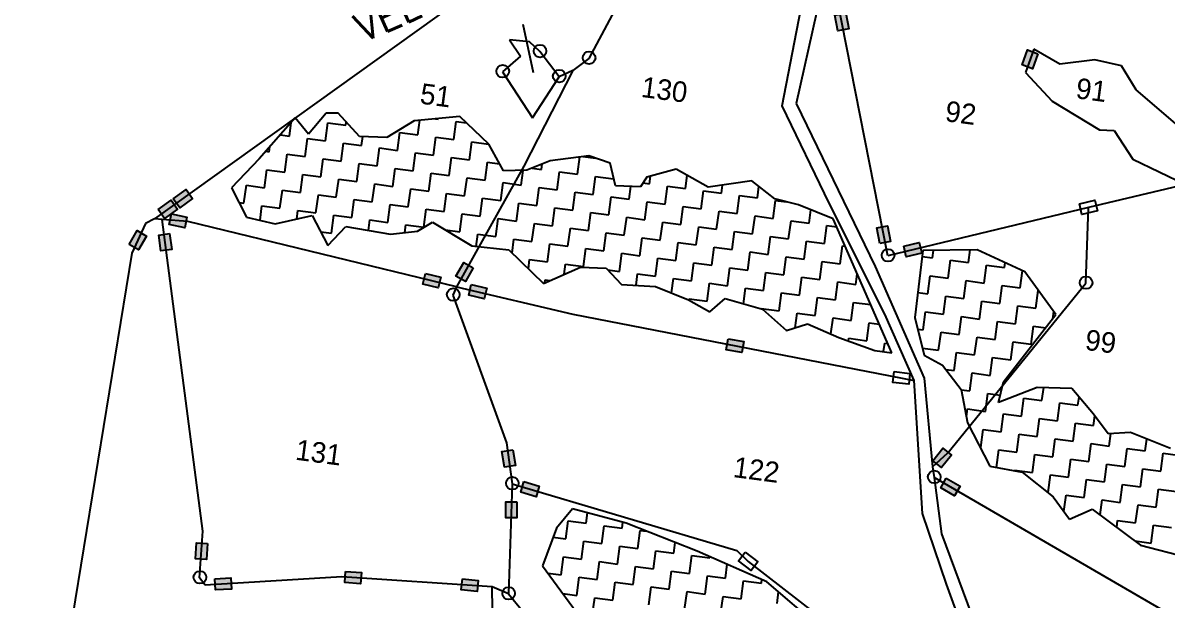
# Model space of a CAD drawing. Header units: metres. Extents: x 291537 to 296393, y 1982960 to 1986703.
# Drawn here: x 292010 to 293040, y 1984887 to 1985406 of the extents above; entities that cross this region are included whole.
import ezdxf

# ---------------------------------------------------------------- set-up
doc = ezdxf.new("R2010")
doc.units = ezdxf.units.M
for name, color, linetype in [('POLY_HATCH', 12, 'Continuous'), ('POLY_PARCEL', 6, 'Continuous'), ('POLY_ROAD', 30, 'Continuous'), ('SYM_STONE', 1, 'Continuous'), ('TEXT_MAPOUT', 7, 'Continuous'), ('TEXT_PARCEL', 7, 'Continuous'), ('V_BOUND_LINE', 7, 'Continuous')]:
    doc.layers.add(name, color=color, linetype=linetype)
doc.styles.get("Standard").update_dxf_attribs({"font": 'simplex.shx'})
doc.styles.add('TEXT_MAP', font='')
doc.styles.get('TEXT_MAP').set_extended_font_data('Kruti Dev 050')
doc.dimstyles.get("Standard").update_dxf_attribs({"dimtxt": 0.18, "dimasz": 0.18, "dimexe": 0.18, "dimexo": 0.0625, "dimgap": 0.09, "dimtad": 0, "dimtih": 1, "dimtoh": 1, "dimdec": 4, "dimzin": 0, "dimdsep": 46, "dimtxsty": 'Standard', "dimcen": 0.09, "dimadec": 0, "dimazin": 0, "dimtfac": 1, "dimtdec": 4, "dimtofl": 0, "dimtmove": 0, "dimatfit": 3, "dimfxl": 1, "dimtolj": 1, "dimtzin": 0, "dimarcsym": 0})

msp = doc.modelspace()

# ---------------------------------------------------------------- hatches: boundary and pattern name
for points in [[(292743.5, 1985399.2), (292753.3, 1985401.1), (292750.5, 1985415.2), (292740.8, 1985413.3)], [(292909.2, 1985368.6), (292918.5, 1985365.2), (292923.4, 1985378.7), (292914, 1985382.1)], [(292162.8, 1985248.5), (292157, 1985256.5), (292145.4, 1985248.2), (292151.2, 1985240.1)], [(292149.2, 1985238.7), (292143.4, 1985246.8), (292131.7, 1985238.4), (292137.5, 1985230.4)], [(292155.7, 1985222), (292157.7, 1985231.7), (292143.7, 1985234.6), (292141.7, 1985224.9)], [(292788.1, 1985223.8), (292778.4, 1985221.9), (292781.2, 1985207.9), (292790.9, 1985209.8)], [(292121.4, 1985214.5), (292112.8, 1985219.5), (292105.6, 1985207.1), (292114.1, 1985202.1)], [(292134.1, 1985201.3), (292144, 1985202.6), (292142.1, 1985216.8), (292132.3, 1985215.5)], [(292819, 1985199.1), (292816.6, 1985208.8), (292802.7, 1985205.4), (292805, 1985195.8)], [(292399.7, 1985178.6), (292408.4, 1985173.7), (292415.4, 1985186.2), (292406.8, 1985191)], [(292383.9, 1985168), (292386.2, 1985177.6), (292372.3, 1985181), (292370, 1985171.3)], [(292425.2, 1985158.2), (292427.5, 1985167.8), (292413.6, 1985171.1), (292411.3, 1985161.4)], [(292657, 1985110), (292658.7, 1985119.8), (292644.6, 1985122.2), (292642.9, 1985112.4)], [(292443.4, 1985006.7), (292453.2, 1985008.3), (292450.9, 1985022.4), (292441.1, 1985020.8)], [(292845.7, 1985017.4), (292838, 1985023.7), (292829, 1985012.5), (292836.7, 1985006.3)], [(292471.8, 1984980.1), (292474.7, 1984989.6), (292460.9, 1984993.7), (292458.1, 1984984.2)], [(292848.4, 1984981), (292853.4, 1984989.6), (292841, 1984996.8), (292836, 1984988.2)], [(292444.5, 1984961.1), (292454.4, 1984961.1), (292454.4, 1984975.5), (292444.5, 1984975.5)], [(292165.3, 1984924.2), (292175.2, 1984923.6), (292176.1, 1984937.9), (292166.2, 1984938.5)], [(292197.8, 1984897.1), (292197.2, 1984907), (292182.9, 1984906.2), (292183.5, 1984896.3)], [(292314, 1984901.9), (292314.7, 1984911.8), (292300.4, 1984912.7), (292299.7, 1984902.9)], [(292418.8, 1984894.8), (292419.8, 1984904.6), (292405.6, 1984906.1), (292404.5, 1984896.3)]]:
    msp.add_hatch(color=256).paths.add_polyline_path(points)

# ---------------------------------------------------------------- linework, layer by layer
for points in [[(292750.5, 1985415.2), (292753.3, 1985401.1), (292743.5, 1985399.2), (292740.8, 1985413.3)], [(292923.4, 1985378.7), (292918.5, 1985365.2), (292909.2, 1985368.6), (292914, 1985382.1)], [(292145.4, 1985248.2), (292157, 1985256.5), (292162.8, 1985248.5), (292151.2, 1985240.1)], [(292131.7, 1985238.4), (292143.4, 1985246.8), (292149.2, 1985238.7), (292137.5, 1985230.4)], [(292960.7, 1985243.6), (292974.6, 1985246.9), (292976.9, 1985237.3), (292962.9, 1985234)], [(292143.7, 1985234.6), (292157.7, 1985231.7), (292155.7, 1985222), (292141.7, 1985224.9)], [(292781.2, 1985207.9), (292778.4, 1985221.9), (292788.1, 1985223.8), (292790.9, 1985209.8)], [(292105.6, 1985207.1), (292112.8, 1985219.5), (292121.4, 1985214.5), (292114.1, 1985202.1)], [(292142.1, 1985216.8), (292144, 1985202.6), (292134.1, 1985201.3), (292132.3, 1985215.5)], [(292802.7, 1985205.4), (292816.6, 1985208.8), (292819, 1985199.1), (292805, 1985195.8)], [(292415.4, 1985186.2), (292408.4, 1985173.7), (292399.7, 1985178.6), (292406.8, 1985191)], [(292372.3, 1985181), (292386.2, 1985177.6), (292383.9, 1985168), (292370, 1985171.3)], [(292413.6, 1985171.1), (292427.5, 1985167.8), (292425.2, 1985158.2), (292411.3, 1985161.4)], [(292644.6, 1985122.2), (292658.7, 1985119.8), (292657, 1985110), (292642.9, 1985112.4)], [(292794.1, 1985092.7), (292808.3, 1985091.1), (292807.2, 1985081.3), (292792.9, 1985082.9)], [(292450.9, 1985022.4), (292453.2, 1985008.3), (292443.4, 1985006.7), (292441.1, 1985020.8)], [(292829, 1985012.5), (292838, 1985023.7), (292845.7, 1985017.4), (292836.7, 1985006.3)], [(292460.9, 1984993.7), (292474.7, 1984989.6), (292471.8, 1984980.1), (292458.1, 1984984.2)], [(292841, 1984996.8), (292853.4, 1984989.6), (292848.4, 1984981), (292836, 1984988.2)], [(292454.4, 1984975.5), (292454.4, 1984961.1), (292444.5, 1984961.1), (292444.5, 1984975.5)], [(292176.1, 1984937.9), (292175.2, 1984923.6), (292165.3, 1984924.2), (292166.2, 1984938.5)], [(292660.1, 1984930.2), (292671.4, 1984921.5), (292665.4, 1984913.7), (292654, 1984922.4)], [(292182.9, 1984906.2), (292197.2, 1984907), (292197.8, 1984897.1), (292183.5, 1984896.3)], [(292300.4, 1984912.7), (292314.7, 1984911.8), (292314, 1984901.9), (292299.7, 1984902.9)], [(292405.6, 1984906.1), (292419.8, 1984904.6), (292418.8, 1984894.8), (292404.5, 1984896.3)]]:
    msp.add_lwpolyline(points, close=True)
at = {"layer": 'POLY_HATCH'}
for p, q in [((292255.2, 1985320.9), (292222.7, 1985284)), ((292267, 1985306.3), (292255.2, 1985320.9)), ((292282.9, 1985325.3), (292267, 1985306.3)), ((292293.8, 1985325.1), (292282.9, 1985325.3)), ((292313.1, 1985304.3), (292293.8, 1985325.1)), ((292362.1, 1985318.3), (292337.5, 1985303.3)), ((292403.2, 1985322.3), (292362.1, 1985318.3)), ((292429.3, 1985297.2), (292403.2, 1985322.3)), ((292337.5, 1985303.3), (292313.1, 1985304.3)), ((292442.4, 1985273.4), (292429.3, 1985297.2)), ((292519.2, 1985286.8), (292484.4, 1985282.4)), ((292538.5, 1985280.1), (292519.2, 1985286.8)), ((292222.7, 1985284), (292197.7, 1985258)), ((292484.4, 1985282.4), (292463.6, 1985273.8)), ((292543.3, 1985259.8), (292538.5, 1985280.1)), ((292463.6, 1985273.8), (292442.4, 1985273.4)), ((292571.6, 1985267.7), (292565.8, 1985259)), ((292598, 1985274.7), (292571.6, 1985267.7)), ((292626.7, 1985258.5), (292598, 1985274.7)), ((292197.7, 1985258), (292211.4, 1985231.6)), ((292565.8, 1985259), (292543.3, 1985259.8)), ((292666.1, 1985264.2), (292626.7, 1985258.5)), ((292686.6, 1985248.1), (292666.1, 1985264.2)), ((292707.9, 1985242.6), (292686.6, 1985248.1)), ((292739.3, 1985230.2), (292707.9, 1985242.6)), ((292211.4, 1985231.6), (292237.1, 1985225.6)), ((292237.1, 1985225.6), (292270.4, 1985233)), ((292270.4, 1985233), (292284.6, 1985206.2)), ((292365.2, 1985219), (292378.7, 1985227.2)), ((292378.7, 1985227.2), (292414, 1985205.8)), ((292791.9, 1985109.7), (292739.3, 1985230.2)), ((292284.6, 1985206.2), (292300.7, 1985223.2)), ((292300.7, 1985223.2), (292340.8, 1985216.2)), ((292340.8, 1985216.2), (292365.2, 1985219)), ((292414, 1985205.8), (292447.3, 1985202.1)), ((292447.3, 1985202.1), (292478.5, 1985172)), ((292820, 1985201.5), (292812.8, 1985141.3)), ((292868.8, 1985202.3), (292820, 1985201.5)), ((292911.5, 1985182.4), (292868.8, 1985202.3)), ((292478.5, 1985172), (292511.8, 1985186.8)), ((292511.8, 1985186.8), (292534.8, 1985185.9)), ((292534.8, 1985185.9), (292548.6, 1985171.2)), ((292939.6, 1985144), (292911.5, 1985182.4)), ((292548.6, 1985171.2), (292579.2, 1985169.4)), ((292579.2, 1985169.4), (292609, 1985157.4)), ((292609, 1985157.4), (292628.2, 1985146.4)), ((292628.2, 1985146.4), (292642.1, 1985158.4)), ((292642.1, 1985158.4), (292675.6, 1985148.9)), ((292675.6, 1985148.9), (292697.1, 1985129.7)), ((292892.4, 1985083.5), (292939.6, 1985144)), ((292697.1, 1985129.7), (292716.1, 1985135.7)), ((292716.1, 1985135.7), (292744.4, 1985123.5)), ((292812.8, 1985141.3), (292821, 1985107.4)), ((292744.4, 1985123.5), (292776.6, 1985111.7)), ((292776.6, 1985111.7), (292791.9, 1985109.7)), ((292821, 1985107.4), (292837.6, 1985098.5)), ((292837.6, 1985098.5), (292854.4, 1985076.5)), ((292888.1, 1985064.8), (292892.4, 1985083.5)), ((292854.4, 1985076.5), (292860.2, 1985046.5)), ((292922.7, 1985078.5), (292888.1, 1985064.8)), ((292953.8, 1985077.6), (292922.7, 1985078.5)), ((292973.5, 1985054.3), (292953.8, 1985077.6)), ((292986.5, 1985036.8), (292973.5, 1985054.3)), ((292860.2, 1985046.5), (292880.3, 1985007.6)), ((293006.8, 1985037.9), (292986.5, 1985036.8)), ((293042.7, 1985023.4), (293006.8, 1985037.9)), ((292880.3, 1985007.6), (292909.3, 1985002.1)), ((292909.3, 1985002.1), (292937.2, 1984980.1)), ((292937.2, 1984980.1), (292951.8, 1984960)), ((292504.7, 1984969.1), (292490.1, 1984951.8)), ((292553, 1984956.3), (292504.7, 1984969.1)), ((292951.8, 1984960), (292972.2, 1984969)), ((292972.2, 1984969), (293015.7, 1984936.5)), ((292616.8, 1984931.2), (292553, 1984956.3)), ((292490.1, 1984951.8), (292477.5, 1984918)), ((293015.7, 1984936.5), (293057.5, 1984925.7)), ((292679.4, 1984903.7), (292616.8, 1984931.2)), ((292477.5, 1984918), (292521.3, 1984858.8)), ((292735.8, 1984855.7), (292679.4, 1984903.7))]:
    msp.add_line(p, q, dxfattribs=at)
at = {"layer": 'POLY_HATCH', "linetype": 'Continuous'}
for p, q in [((292250, 1985304.6), (292251.6, 1985316.8)), ((292254.8, 1985320.4), (292255.6, 1985320.3)), ((292282.4, 1985300.3), (292284.5, 1985316.5)), ((292284.5, 1985316.5), (292300.7, 1985314.3)), ((292300.7, 1985314.3), (292301.1, 1985317.2)), ((292365.5, 1985305.8), (292367.2, 1985318.8)), ((292381.3, 1985320.1), (292383.8, 1985319.8)), ((292383.8, 1985319.8), (292383.9, 1985320.4)), ((292397.9, 1985301.5), (292400, 1985317.7)), ((292400, 1985317.7), (292409.3, 1985316.4)), ((292347.2, 1985291.7), (292349.3, 1985307.9)), ((292349.3, 1985307.9), (292365.5, 1985305.8)), ((292241.8, 1985305.7), (292250, 1985304.6)), ((292264, 1985286.2), (292266.2, 1985302.4)), ((292266.2, 1985302.4), (292282.4, 1985300.3)), ((292296.4, 1985281.9), (292298.6, 1985298.1)), ((292298.6, 1985298.1), (292314.8, 1985296)), ((292314.8, 1985296), (292315.9, 1985304.2)), ((292379.5, 1985287.4), (292381.7, 1985303.6)), ((292381.7, 1985303.6), (292397.9, 1985301.5)), ((292411.9, 1985283.1), (292414.1, 1985299.3)), ((292414.1, 1985299.3), (292429.2, 1985297.3)), ((292228.8, 1985290.9), (292231.7, 1985290.5)), ((292231.7, 1985290.5), (292232.2, 1985294.8)), ((292245.7, 1985272.2), (292247.9, 1985288.4)), ((292247.9, 1985288.4), (292264, 1985286.2)), ((292328.8, 1985277.7), (292331, 1985293.9)), ((292331, 1985293.9), (292347.2, 1985291.7)), ((292361.2, 1985273.4), (292363.3, 1985289.6)), ((292363.3, 1985289.6), (292379.5, 1985287.4)), ((292509.1, 1985270.3), (292511.1, 1985285.8)), ((292513.9, 1985286.1), (292525.6, 1985284.6)), ((292278.1, 1985267.9), (292280.2, 1985284.1)), ((292280.2, 1985284.1), (292296.4, 1985281.9)), ((292310.5, 1985263.6), (292312.6, 1985279.8)), ((292312.6, 1985279.8), (292328.8, 1985277.7)), ((292342.9, 1985259.3), (292345, 1985275.5)), ((292345, 1985275.5), (292361.2, 1985273.4)), ((292393.6, 1985269.1), (292395.7, 1985285.3)), ((292395.7, 1985285.3), (292411.9, 1985283.1)), ((292426, 1985264.8), (292428.1, 1985281)), ((292428.1, 1985281), (292439, 1985279.6)), ((292468.2, 1985275.7), (292476.7, 1985274.6)), ((292476.7, 1985274.6), (292477.4, 1985279.5)), ((292227.4, 1985258.1), (292229.5, 1985274.3)), ((292229.5, 1985274.3), (292245.7, 1985272.2)), ((292259.8, 1985253.8), (292261.9, 1985270)), ((292261.9, 1985270), (292278.1, 1985267.9)), ((292292.1, 1985249.6), (292294.3, 1985265.8)), ((292294.3, 1985265.8), (292310.5, 1985263.6)), ((292375.3, 1985255), (292377.4, 1985271.2)), ((292377.4, 1985271.2), (292393.6, 1985269.1)), ((292407.6, 1985250.8), (292409.8, 1985266.9)), ((292409.8, 1985266.9), (292426, 1985264.8)), ((292458.4, 1985260.5), (292460.1, 1985273.7)), ((292490.8, 1985256.2), (292492.9, 1985272.4)), ((292492.9, 1985272.4), (292509.1, 1985270.3)), ((292523.1, 1985251.9), (292525.3, 1985268.1)), ((292525.3, 1985268.1), (292541.5, 1985266)), ((292541.5, 1985266), (292541.6, 1985267)), ((292573.9, 1985261.7), (292574.8, 1985268.6)), ((292606.2, 1985257.4), (292607.8, 1985269.1)), ((292209, 1985244.1), (292211.2, 1985260.3)), ((292211.2, 1985260.3), (292227.4, 1985258.1)), ((292241.4, 1985239.8), (292243.6, 1985256)), ((292243.6, 1985256), (292259.8, 1985253.8)), ((292324.5, 1985245.3), (292326.7, 1985261.5)), ((292326.7, 1985261.5), (292342.9, 1985259.3)), ((292356.9, 1985241), (292359.1, 1985257.2)), ((292359.1, 1985257.2), (292375.3, 1985255)), ((292440, 1985246.5), (292442.2, 1985262.7)), ((292442.2, 1985262.7), (292458.4, 1985260.5)), ((292472.4, 1985242.2), (292474.6, 1985258.4)), ((292474.6, 1985258.4), (292490.8, 1985256.2)), ((292555.5, 1985247.7), (292557.1, 1985259.3)), ((292568.1, 1985262.5), (292573.9, 1985261.7)), ((292587.9, 1985243.4), (292590.1, 1985259.6)), ((292590.1, 1985259.6), (292606.2, 1985257.4)), ((292620.3, 1985239.1), (292622.4, 1985255.3)), ((292622.4, 1985255.3), (292638.6, 1985253.1)), ((292638.6, 1985253.1), (292639.6, 1985260.4)), ((292671, 1985248.9), (292672.4, 1985259.3)), ((292204.6, 1985244.7), (292209, 1985244.1)), ((292273.8, 1985235.5), (292276, 1985251.7)), ((292276, 1985251.7), (292292.1, 1985249.6)), ((292306.2, 1985231.2), (292308.3, 1985247.4)), ((292308.3, 1985247.4), (292324.5, 1985245.3)), ((292389.3, 1985236.7), (292391.4, 1985252.9)), ((292391.4, 1985252.9), (292407.6, 1985250.8)), ((292421.7, 1985232.4), (292423.8, 1985248.6)), ((292423.8, 1985248.6), (292440, 1985246.5)), ((292454.1, 1985228.1), (292456.2, 1985244.3)), ((292456.2, 1985244.3), (292472.4, 1985242.2)), ((292504.8, 1985237.9), (292506.9, 1985254.1)), ((292506.9, 1985254.1), (292523.1, 1985251.9)), ((292537.2, 1985233.6), (292539.3, 1985249.8)), ((292539.3, 1985249.8), (292555.5, 1985247.7)), ((292569.6, 1985229.3), (292571.7, 1985245.5)), ((292571.7, 1985245.5), (292587.9, 1985243.4)), ((292652.7, 1985234.8), (292654.8, 1985251)), ((292654.8, 1985251), (292671, 1985248.9)), ((292685.1, 1985230.5), (292687.2, 1985246.7)), ((292687.2, 1985246.7), (292697.2, 1985245.4)), ((292223.5, 1985228.8), (292225.2, 1985241.9)), ((292225.2, 1985241.9), (292241.4, 1985239.8)), ((292256.6, 1985229.9), (292257.6, 1985237.7)), ((292257.6, 1985237.7), (292273.8, 1985235.5)), ((292338.6, 1985226.9), (292340.7, 1985243.1)), ((292340.7, 1985243.1), (292356.9, 1985241)), ((292371, 1985222.7), (292373.1, 1985238.8)), ((292373.1, 1985238.8), (292389.3, 1985236.7)), ((292403.4, 1985218.4), (292405.5, 1985234.6)), ((292405.5, 1985234.6), (292421.7, 1985232.4)), ((292486.5, 1985223.8), (292488.6, 1985240)), ((292488.6, 1985240), (292504.8, 1985237.9)), ((292518.9, 1985219.6), (292521, 1985235.8)), ((292521, 1985235.8), (292537.2, 1985233.6)), ((292602, 1985225), (292604.1, 1985241.2)), ((292604.1, 1985241.2), (292620.3, 1985239.1)), ((292634.3, 1985220.8), (292636.5, 1985237)), ((292636.5, 1985237), (292652.7, 1985234.8)), ((292717.5, 1985226.2), (292719, 1985238.2)), ((292287.9, 1985217.2), (292290, 1985233.4)), ((292290, 1985233.4), (292306.2, 1985231.2)), ((292321.1, 1985219.6), (292322.4, 1985229.1)), ((292322.4, 1985229.1), (292338.6, 1985226.9)), ((292353.8, 1985217.7), (292354.8, 1985224.8)), ((292354.8, 1985224.8), (292371, 1985222.7)), ((292435.7, 1985214.1), (292437.9, 1985230.3)), ((292437.9, 1985230.3), (292454.1, 1985228.1)), ((292468.1, 1985209.8), (292470.3, 1985226)), ((292470.3, 1985226), (292486.5, 1985223.8)), ((292551.2, 1985215.3), (292553.4, 1985231.5)), ((292553.4, 1985231.5), (292569.6, 1985229.3)), ((292583.6, 1985211), (292585.8, 1985227.2)), ((292585.8, 1985227.2), (292602, 1985225)), ((292666.7, 1985216.5), (292668.9, 1985232.7)), ((292668.9, 1985232.7), (292685.1, 1985230.5)), ((292699.1, 1985212.2), (292701.3, 1985228.4)), ((292701.3, 1985228.4), (292717.5, 1985226.2)), ((292731.5, 1985207.9), (292733.6, 1985224.1)), ((292733.6, 1985224.1), (292742.5, 1985222.9)), ((292278.1, 1985218.5), (292287.9, 1985217.2)), ((292390.5, 1985220.1), (292403.4, 1985218.4)), ((292418.1, 1985205.3), (292419.6, 1985216.2)), ((292419.6, 1985216.2), (292435.7, 1985214.1)), ((292500.5, 1985205.5), (292502.7, 1985221.7)), ((292502.7, 1985221.7), (292518.9, 1985219.6)), ((292532.9, 1985201.2), (292535, 1985217.4)), ((292535, 1985217.4), (292551.2, 1985215.3)), ((292616, 1985206.7), (292618.2, 1985222.9)), ((292618.2, 1985222.9), (292634.3, 1985220.8)), ((292648.4, 1985202.4), (292650.5, 1985218.6)), ((292650.5, 1985218.6), (292666.7, 1985216.5)), ((292680.8, 1985198.1), (292682.9, 1985214.3)), ((292682.9, 1985214.3), (292699.1, 1985212.2)), ((292450.3, 1985199.3), (292451.9, 1985211.9)), ((292451.9, 1985211.9), (292468.1, 1985209.8)), ((292482.2, 1985191.5), (292484.3, 1985207.7)), ((292484.3, 1985207.7), (292500.5, 1985205.5)), ((292514.6, 1985187.2), (292516.7, 1985203.4)), ((292516.7, 1985203.4), (292532.9, 1985201.2)), ((292565.3, 1985196.9), (292567.4, 1985213.1)), ((292567.4, 1985213.1), (292583.6, 1985211)), ((292597.7, 1985192.7), (292599.8, 1985208.9)), ((292599.8, 1985208.9), (292616, 1985206.7)), ((292630.1, 1985188.4), (292632.2, 1985204.6)), ((292632.2, 1985204.6), (292648.4, 1985202.4)), ((292713.2, 1985193.9), (292715.3, 1985210)), ((292715.3, 1985210), (292731.5, 1985207.9)), ((292745.6, 1985189.6), (292747.7, 1985205.8)), ((292747.7, 1985205.8), (292750.1, 1985205.4)), ((292464.9, 1985185.2), (292466, 1985193.6)), ((292466, 1985193.6), (292482.2, 1985191.5)), ((292547, 1985182.9), (292549.1, 1985199.1)), ((292549.1, 1985199.1), (292565.3, 1985196.9)), ((292579.3, 1985178.6), (292581.5, 1985194.8)), ((292581.5, 1985194.8), (292597.7, 1985192.7)), ((292662.4, 1985184.1), (292664.6, 1985200.3)), ((292664.6, 1985200.3), (292680.8, 1985198.1)), ((292694.8, 1985179.8), (292697, 1985196)), ((292697, 1985196), (292713.2, 1985193.9)), ((292819.4, 1985196.3), (292828.7, 1985195)), ((292828.7, 1985195), (292829.5, 1985201.7)), ((292842.7, 1985176.7), (292844.9, 1985192.9)), ((292844.9, 1985192.9), (292861, 1985190.8)), ((292861, 1985190.8), (292862.6, 1985202.2)), ((292497.2, 1985180.3), (292498.4, 1985189.3)), ((292498.4, 1985189.3), (292514.6, 1985187.2)), ((292536.3, 1985184.3), (292547, 1985182.9)), ((292611.7, 1985174.3), (292613.9, 1985190.5)), ((292613.9, 1985190.5), (292630.1, 1985188.4)), ((292644.1, 1985170), (292646.3, 1985186.2)), ((292646.3, 1985186.2), (292662.4, 1985184.1)), ((292727.2, 1985175.5), (292729.4, 1985191.7)), ((292729.4, 1985191.7), (292745.6, 1985189.6)), ((292875.1, 1985172.4), (292877.2, 1985188.6)), ((292877.2, 1985188.6), (292893.4, 1985186.5)), ((292893.4, 1985186.5), (292894, 1985190.6)), ((292907.5, 1985168.1), (292909.5, 1985183.3)), ((292479.7, 1985172.5), (292480, 1985175.3)), ((292480, 1985175.3), (292484.5, 1985174.7)), ((292561.8, 1985170.4), (292563.1, 1985180.7)), ((292563.1, 1985180.7), (292579.3, 1985178.6)), ((292593.8, 1985163.5), (292595.5, 1985176.5)), ((292595.5, 1985176.5), (292611.7, 1985174.3)), ((292676.5, 1985165.8), (292678.6, 1985181.9)), ((292678.6, 1985181.9), (292694.8, 1985179.8)), ((292708.9, 1985161.5), (292711, 1985177.7)), ((292711, 1985177.7), (292727.2, 1985175.5)), ((292741.3, 1985157.2), (292743.4, 1985173.4)), ((292743.4, 1985173.4), (292759.6, 1985171.2)), ((292759.6, 1985171.2), (292760.9, 1985180.8)), ((292824.4, 1985162.7), (292826.5, 1985178.9)), ((292826.5, 1985178.9), (292842.7, 1985176.7)), ((292856.8, 1985158.4), (292858.9, 1985174.6)), ((292858.9, 1985174.6), (292875.1, 1985172.4)), ((292625.8, 1985156), (292627.9, 1985172.2)), ((292627.9, 1985172.2), (292644.1, 1985170)), ((292658.4, 1985153.7), (292660.3, 1985167.9)), ((292660.3, 1985167.9), (292676.5, 1985165.8)), ((292690.5, 1985147.4), (292692.7, 1985163.6)), ((292692.7, 1985163.6), (292708.9, 1985161.5)), ((292815.5, 1985163.8), (292824.4, 1985162.7)), ((292889.2, 1985154.1), (292891.3, 1985170.3)), ((292891.3, 1985170.3), (292907.5, 1985168.1)), ((292921.5, 1985149.8), (292923.6, 1985165.8)), ((292609.5, 1985157.2), (292609.6, 1985158.1)), ((292609.6, 1985158.1), (292625.8, 1985156)), ((292722.9, 1985143.1), (292725.1, 1985159.3)), ((292725.1, 1985159.3), (292741.3, 1985157.2)), ((292755.3, 1985138.8), (292757.5, 1985155)), ((292757.5, 1985155), (292773, 1985153)), ((292838.4, 1985144.3), (292840.6, 1985160.5)), ((292840.6, 1985160.5), (292856.8, 1985158.4)), ((292870.8, 1985140), (292873, 1985156.2)), ((292873, 1985156.2), (292889.2, 1985154.1)), ((292903.2, 1985135.8), (292905.3, 1985151.9)), ((292905.3, 1985151.9), (292921.5, 1985149.8)), ((292674.3, 1985149.2), (292674.4, 1985149.6)), ((292674.4, 1985149.6), (292690.5, 1985147.4)), ((292705, 1985132.2), (292706.7, 1985145.3)), ((292706.7, 1985145.3), (292722.9, 1985143.1)), ((292820.1, 1985130.3), (292822.2, 1985146.5)), ((292822.2, 1985146.5), (292838.4, 1985144.3)), ((292852.5, 1985126), (292854.6, 1985142.2)), ((292854.6, 1985142.2), (292870.8, 1985140)), ((292936.8, 1985140.3), (292937.6, 1985146.7)), ((292737.2, 1985126.6), (292739.1, 1985141)), ((292739.1, 1985141), (292755.3, 1985138.8)), ((292769.4, 1985120.5), (292771.5, 1985136.7)), ((292771.5, 1985136.7), (292780.6, 1985135.5)), ((292884.9, 1985121.7), (292887, 1985137.9)), ((292887, 1985137.9), (292903.2, 1985135.8)), ((292917.3, 1985117.4), (292919.4, 1985133.6)), ((292919.4, 1985133.6), (292930.4, 1985132.2)), ((292696.7, 1985130.1), (292697.9, 1985130)), ((292752.9, 1985120.4), (292753.2, 1985122.7)), ((292753.2, 1985122.7), (292769.4, 1985120.5)), ((292815.3, 1985130.9), (292820.1, 1985130.3)), ((292834.1, 1985111.9), (292836.3, 1985128.1)), ((292836.3, 1985128.1), (292852.5, 1985126)), ((292866.5, 1985107.7), (292868.7, 1985123.8)), ((292868.7, 1985123.8), (292884.9, 1985121.7)), ((292784.5, 1985110.7), (292785.6, 1985118.4)), ((292785.6, 1985118.4), (292788.2, 1985118)), ((292819.5, 1985113.9), (292834.1, 1985111.9)), ((292898.9, 1985103.4), (292901.1, 1985119.6)), ((292901.1, 1985119.6), (292917.3, 1985117.4)), ((292848.2, 1985093.6), (292850.3, 1985109.8)), ((292850.3, 1985109.8), (292866.5, 1985107.7)), ((292880.6, 1985089.3), (292882.7, 1985105.5)), ((292882.7, 1985105.5), (292898.9, 1985103.4)), ((292840.6, 1985094.6), (292848.2, 1985093.6)), ((292862.2, 1985075.3), (292864.4, 1985091.5)), ((292864.4, 1985091.5), (292880.6, 1985089.3)), ((292854.5, 1985076.3), (292862.2, 1985075.3)), ((292876.3, 1985056.9), (292878.4, 1985073.1)), ((292878.4, 1985073.1), (292889.7, 1985071.6)), ((292927, 1985066.7), (292928.6, 1985078.3)), ((292959.4, 1985062.4), (292960.4, 1985069.8)), ((292859.2, 1985052), (292860.1, 1985059.1)), ((292860.1, 1985059.1), (292876.3, 1985056.9)), ((292908.7, 1985052.6), (292910.8, 1985068.8)), ((292910.8, 1985068.8), (292927, 1985066.7)), ((292941.1, 1985048.4), (292943.2, 1985064.6)), ((292943.2, 1985064.6), (292959.4, 1985062.4)), ((292890.3, 1985038.6), (292892.5, 1985054.8)), ((292892.5, 1985054.8), (292908.7, 1985052.6)), ((292922.7, 1985034.3), (292924.9, 1985050.5)), ((292924.9, 1985050.5), (292941.1, 1985048.4)), ((292973.5, 1985044.1), (292974.6, 1985052.8)), ((292872, 1985024.5), (292874.2, 1985040.7)), ((292874.2, 1985040.7), (292890.3, 1985038.6)), ((292955.1, 1985030), (292957.3, 1985046.2)), ((292957.3, 1985046.2), (292973.5, 1985044.1)), ((292904.4, 1985020.3), (292906.5, 1985036.5)), ((292906.5, 1985036.5), (292922.7, 1985034.3)), ((292936.8, 1985016), (292938.9, 1985032.2)), ((292938.9, 1985032.2), (292955.1, 1985030)), ((292987.5, 1985025.7), (292989, 1985037)), ((293019.9, 1985021.5), (293021.3, 1985032)), ((292871.6, 1985024.6), (292872, 1985024.5)), ((292886.1, 1985006.5), (292888.2, 1985022.4)), ((292888.2, 1985022.4), (292904.4, 1985020.3)), ((292918.4, 1985001.9), (292920.6, 1985018.1)), ((292920.6, 1985018.1), (292936.8, 1985016)), ((292969.2, 1985011.7), (292971.3, 1985027.9)), ((292971.3, 1985027.9), (292987.5, 1985025.7)), ((293001.6, 1985007.4), (293003.7, 1985023.6)), ((293003.7, 1985023.6), (293019.9, 1985021.5)), ((293033.9, 1985003.1), (293036.1, 1985019.3)), ((293036.1, 1985019.3), (293049.2, 1985017.6)), ((292950.8, 1984997.6), (292953, 1985013.8)), ((292953, 1985013.8), (292969.2, 1985011.7)), ((292983.2, 1984993.4), (292985.4, 1985009.5)), ((292985.4, 1985009.5), (293001.6, 1985007.4)), ((292902.2, 1985003.4), (292902.3, 1985004.1)), ((292902.3, 1985004.1), (292918.4, 1985001.9)), ((292932.5, 1984983.8), (292934.6, 1984999.8)), ((292934.6, 1984999.8), (292950.8, 1984997.6)), ((293015.6, 1984989.1), (293017.7, 1985005.3)), ((293017.7, 1985005.3), (293033.9, 1985003.1)), ((292964.9, 1984979.3), (292967, 1984995.5)), ((292967, 1984995.5), (292983.2, 1984993.4)), ((292997.3, 1984975), (292999.4, 1984991.2)), ((292999.4, 1984991.2), (293015.6, 1984989.1)), ((293029.7, 1984970.7), (293031.8, 1984986.9)), ((293031.8, 1984986.9), (293048, 1984984.8)), ((292946.8, 1984966.9), (292948.7, 1984981.4)), ((292948.7, 1984981.4), (292964.9, 1984979.3)), ((292979.3, 1984963.7), (292981.1, 1984977.2)), ((292981.1, 1984977.2), (292997.3, 1984975)), ((293011.3, 1984956.7), (293013.5, 1984972.9)), ((293013.5, 1984972.9), (293029.7, 1984970.7)), ((292498.6, 1984942.1), (292500.8, 1984958.3)), ((292500.8, 1984958.3), (292517, 1984956.2)), ((292517, 1984956.2), (292518.2, 1984965.5)), ((292549.3, 1984951.9), (292550, 1984957.1)), ((292994.3, 1984952.5), (292995.1, 1984958.8)), ((292995.1, 1984958.8), (293011.3, 1984956.7)), ((292531, 1984937.9), (292533.2, 1984954)), ((292533.2, 1984954), (292549.3, 1984951.9)), ((292563.4, 1984933.6), (292565.5, 1984949.8)), ((292565.5, 1984949.8), (292571.6, 1984949)), ((293025.4, 1984938.3), (293027.5, 1984954.5)), ((293027.5, 1984954.5), (293043.7, 1984952.4)), ((292487, 1984943.7), (292498.6, 1984942.1)), ((292512.7, 1984923.8), (292514.8, 1984940)), ((292514.8, 1984940), (292531, 1984937.9)), ((292545.1, 1984919.5), (292547.2, 1984935.7)), ((292547.2, 1984935.7), (292563.4, 1984933.6)), ((292595.8, 1984929.3), (292597.1, 1984938.9)), ((293010.6, 1984940.3), (293025.4, 1984938.3)), ((292494.3, 1984909.8), (292496.5, 1984925.9)), ((292496.5, 1984925.9), (292512.7, 1984923.8)), ((292577.4, 1984915.2), (292579.6, 1984931.4)), ((292579.6, 1984931.4), (292595.8, 1984929.3)), ((292609.8, 1984910.9), (292612, 1984927.1)), ((292612, 1984927.1), (292628.2, 1984925)), ((292628.2, 1984925), (292628.3, 1984926.1)), ((292526.7, 1984905.5), (292528.9, 1984921.7)), ((292528.9, 1984921.7), (292545.1, 1984919.5)), ((292559.1, 1984901.2), (292561.3, 1984917.4)), ((292561.3, 1984917.4), (292577.4, 1984915.2)), ((292642.2, 1984906.7), (292643.9, 1984919.3)), ((292482.4, 1984911.3), (292494.3, 1984909.8)), ((292508.4, 1984891.4), (292510.5, 1984907.6)), ((292510.5, 1984907.6), (292526.7, 1984905.5)), ((292591.5, 1984896.9), (292593.6, 1984913.1)), ((292593.6, 1984913.1), (292609.8, 1984910.9)), ((292623.9, 1984892.6), (292626, 1984908.8)), ((292626, 1984908.8), (292642.2, 1984906.7)), ((292656.3, 1984888.3), (292658.4, 1984904.5)), ((292658.4, 1984904.5), (292674.6, 1984902.4)), ((292674.6, 1984902.4), (292675, 1984905.6)), ((292540.8, 1984887.1), (292542.9, 1984903.3)), ((292542.9, 1984903.3), (292559.1, 1984901.2)), ((292573.2, 1984882.8), (292575.3, 1984899)), ((292575.3, 1984899), (292591.5, 1984896.9)), ((292605.5, 1984878.6), (292607.7, 1984894.8)), ((292607.7, 1984894.8), (292623.9, 1984892.6)), ((292688.7, 1984884), (292690.1, 1984894.6)), ((292496, 1984893.1), (292508.4, 1984891.4)), ((292522.4, 1984873.1), (292524.6, 1984889.3)), ((292524.6, 1984889.3), (292540.8, 1984887.1)), ((292637.9, 1984874.3), (292640.1, 1984890.5)), ((292640.1, 1984890.5), (292656.3, 1984888.3))]:
    msp.add_line(p, q, dxfattribs=at)
at = {"layer": 'POLY_PARCEL'}
for p, q in [((292580.8, 1985488.9), (292519.2, 1985374.5)), ((292788.4, 1985196.9), (292742.9, 1985428.4)), ((292466, 1985389.5), (292447.9, 1985391.2)), ((292447.9, 1985391.2), (292457.8, 1985376.6)), ((292475.1, 1985380.6), (292466, 1985389.5)), ((292492.5, 1985358), (292475.1, 1985380.6)), ((292919.6, 1985382.9), (292912.1, 1985361.8)), ((292943.2, 1985369.4), (292919.6, 1985382.9)), ((292457.8, 1985376.6), (292441.6, 1985362.4)), ((292519.2, 1985374.5), (292505, 1985363.6)), ((292974.7, 1985373.3), (292943.2, 1985369.4)), ((292998.7, 1985367.7), (292974.7, 1985373.3)), ((292441.6, 1985362.4), (292468.5, 1985321)), ((292505, 1985363.6), (292460.7, 1985277.4)), ((292468.5, 1985321), (292492.5, 1985358)), ((292505, 1985363.6), (292492.5, 1985358)), ((292912.1, 1985361.8), (292936.3, 1985336.1)), ((293011.8, 1985346.1), (292998.7, 1985367.7)), ((293078.2, 1985289.1), (293011.8, 1985346.1)), ((292936.3, 1985336.1), (292978.8, 1985310.1)), ((292978.8, 1985310.1), (292991.9, 1985309.7)), ((292991.9, 1985309.7), (293008.8, 1985283.8)), ((292460.7, 1985277.4), (292400.2, 1985169.1)), ((293008.8, 1985283.8), (293056.3, 1985261.1)), ((293056.3, 1985261.1), (292968.8, 1985240.4)), ((292968.8, 1985240.4), (292788.4, 1985196.9)), ((292966.4, 1985172.2), (292968.8, 1985240.4)), ((292135.5, 1985229.4), (292128.5, 1985230)), ((292171.9, 1984949.1), (292135.5, 1985229.4)), ((292158.4, 1985227.6), (292135.5, 1985229.4)), ((292400.2, 1985169.1), (292158.4, 1985227.6)), ((292842.5, 1985019.7), (292966.4, 1985172.2)), ((292400.2, 1985169.1), (292397, 1985161.5)), ((292400.2, 1985169.1), (292504.8, 1985144.5)), ((292397, 1985161.5), (292445.2, 1985028.7)), ((292504.8, 1985144.5), (292812.1, 1985084.8)), ((292445.2, 1985028.7), (292450.2, 1984991.7)), ((292828.7, 1985007), (292842.5, 1985019.7)), ((293141.4, 1984816.8), (292830, 1984997.4)), ((292450.2, 1984991.7), (292447, 1984892.7)), ((292450.2, 1984991.7), (292652.6, 1984931.6)), ((292169.1, 1984907.1), (292171.9, 1984949.1)), ((292652.6, 1984931.6), (292662.7, 1984921.9)), ((292662.7, 1984921.9), (292893, 1984743.9)), ((292174, 1984900.7), (292169.1, 1984907.1)), ((292297, 1984908), (292174, 1984900.7)), ((292432.3, 1984899.1), (292297, 1984908)), ((292432.7, 1984878.3), (292432.3, 1984899.1)), ((292447, 1984892.7), (292432.3, 1984899.1)), ((292447, 1984892.7), (292592.7, 1984716.6))]:
    msp.add_line(p, q, dxfattribs=at)
at = {"layer": 'POLY_ROAD'}
for p, q in [((292693.4, 1985331.7), (292710, 1985418.5)), ((292724.3, 1985415.4), (292706, 1985333.9)), ((292735.7, 1985244.1), (292693.4, 1985331.7)), ((292706, 1985333.9), (292776.9, 1985187.4)), ((292785.7, 1985144.3), (292735.7, 1985244.1)), ((292776.9, 1985187.4), (292821, 1985086.8)), ((292812.1, 1985084.8), (292785.7, 1985144.3)), ((292819.6, 1984965.1), (292812.1, 1985084.8)), ((292821, 1985086.8), (292828.7, 1985007)), ((292828.7, 1985007), (292830, 1984997.4)), ((292830, 1984997.4), (292836.8, 1984946.8)), ((292841.3, 1984901.6), (292819.6, 1984965.1)), ((292836.8, 1984946.8), (292868.2, 1984861.8)), ((292870.2, 1984821), (292841.3, 1984901.6))]:
    msp.add_line(p, q, dxfattribs=at)
at = {"layer": 'SYM_STONE'}
for centre in [(292475.4, 1985381.1), (292519.5, 1985375), (292441.9, 1985362.9), (292492.7, 1985358.5), (292788.6, 1985197.3), (292966.7, 1985172.7), (292397.3, 1985162), (292450.5, 1984992.2), (292830.2, 1984997.9), (292169.4, 1984907.6), (292447.2, 1984893.2)]:
    msp.add_circle(centre, 5.69, dxfattribs=at)
at = {"layer": 'V_BOUND_LINE'}
for p, q in [((292400.7, 1985425.2), (292128.5, 1985230)), ((292120.4, 1985225.8), (292108, 1985199.1)), ((292128.5, 1985230), (292120.4, 1985225.8)), ((292108, 1985199.1), (292057.1, 1984887.3)), ((292057.1, 1984887.3), (292010.1, 1984599.4))]:
    msp.add_line(p, q, dxfattribs=at)

# ---------------------------------------------------------------- texts
at = {"layer": 'TEXT_MAPOUT'}
msp.add_text('VELAS CHI', height=25.72, rotation=24.4533, dxfattribs=at).set_placement((292316.2, 1985388.5))
at = {"layer": 'TEXT_PARCEL', "style": 'TEXT_MAP'}
for s, p in [('51', (292366.7, 1985333.9)), ('130', (292565.7, 1985339.9)), ('91', (292956.8, 1985338.7)), ('92', (292839.2, 1985318.1)), ('99', (292965.1, 1985112.4)), ('131', (292254.6, 1985013.5)), ('122', (292648.5, 1984997.9))]:
    msp.add_text(s, height=18.52, rotation=352.4629, dxfattribs=at).set_placement(p)

# ---------------------------------------------------------------- leaders
msp.add_leader([(292459.8, 1985405.3), (292469.1, 1985361.8)], dimstyle='Standard', override={"dimtxt": 2.5, "dimasz": 2.5, "dimexe": 1.25, "dimexo": 0.625, "dimgap": 0.625, "dimtad": 1, "dimtih": 0, "dimtoh": 0, "dimzin": 8, "dimcen": 2.5, "dimtofl": 1})

doc.saveas('drawing.dxf')
